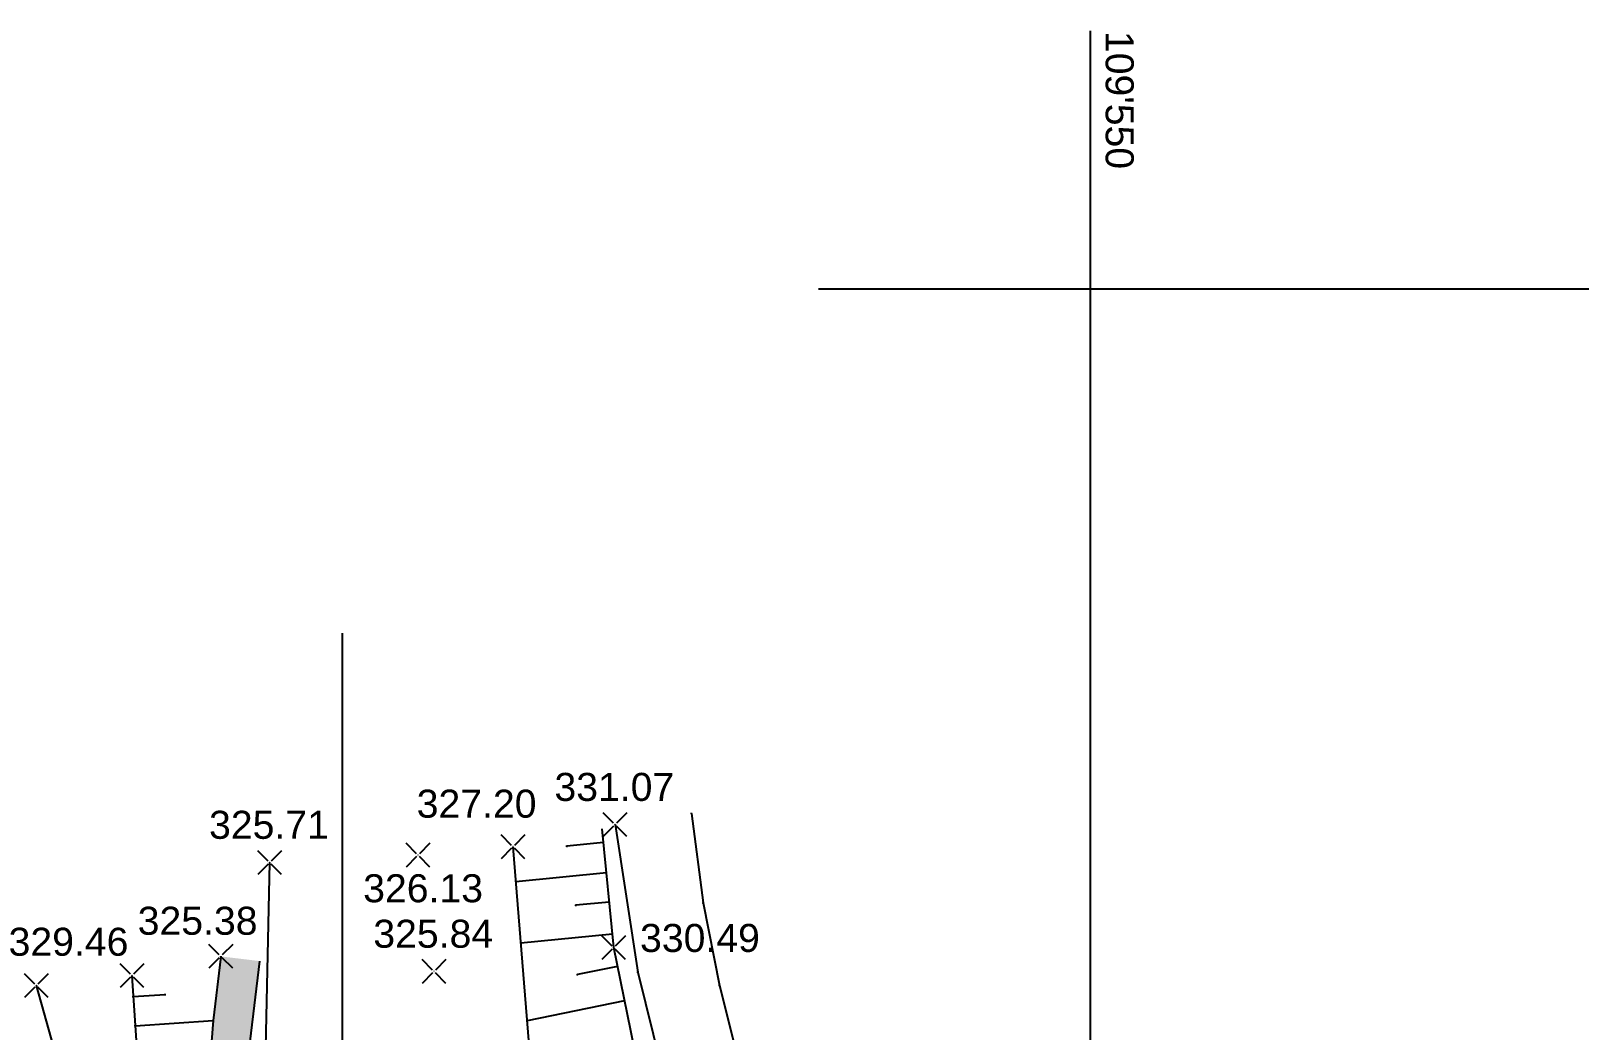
# Model space of a CAD drawing. Extents: x 109417 to 110207, y -57085 to -56659.
# Drawn here: x 109631.1 to 109734.6, y -56726.3 to -56659.5 of the extents above; entities that cross this region are included whole.
import ezdxf
from ezdxf.enums import TextEntityAlignment as Align

# ---------------------------------------------------------------- set-up
doc = ezdxf.new("R2010")
doc.units = 0
doc.header["$MEASUREMENT"] = 0
for name, color, linetype in [('colore lago', 131, 'Continuous'), ('Contorno lago', 150, 'Continuous'), ('Coordinate', 2, 'Continuous'), ('LIN018CO', 6, 'Continuous'), ('LIN035CO', 1, 'Continuous'), ('Scarpate', 2, 'Continuous'), ('TALUS', 7, 'Continuous'), ('TEXT035', 1, 'Continuous'), ('Voirie', 7, 'Continuous')]:
    doc.layers.add(name, color=color, linetype=linetype)
doc.styles.add('ARIAL', font='arial.ttf')

# ---------------------------------------------------------------- blocks, each defined once
blk = doc.blocks.new('INVISIBLE')
at = {"color": 0}
for p, q in [((-0.04, 0), (0.04, 0)), ((0, -0.04), (0, 0.04))]:
    blk.add_line(p, q, dxfattribs=at)
at = {"flags": 1}
for tag, p in [('POINTNUMBER', (0, 0)), ('COMMENT', (0, -1.25))]:
    blk.add_attdef(tag, p, '', height=1, dxfattribs=at)
blk = doc.blocks.new('quote')
at = {"layer": 'LIN018CO'}
for p, q in [((0.001, 0.001), (-0.001, -0.001)), ((0.001, -0.001), (-0.001, 0.001))]:
    blk.add_line(p, q, dxfattribs=at)
at = {"layer": 'LIN035CO'}
for p, q in [((-0.013, 0.013), (-0.106, 0.106)), ((0.106, 0.106), (0.013, 0.013)), ((-0.013, -0.013), (-0.106, -0.106)), ((0.106, -0.106), (0.013, -0.013))]:
    blk.add_line(p, q, dxfattribs=at)
at = {"layer": 'TEXT035', "style": 'ARIAL'}
blk.add_attdef('VALORE', text='', height=0.25, dxfattribs=at).set_placement((0, 0.33), align=Align.CENTER)

msp = doc.modelspace()

# ---------------------------------------------------------------- hatches: boundary and pattern name
at = {"layer": 'colore lago', "linetype": 'Continuous', "lineweight": 0}
msp.add_hatch(color=256, dxfattribs=at).paths.add_polyline_path([(109646.391, -56721.691), (109643.77, -56721.375), (109643.253, -56725.663), (109642.552, -56734.662), (109643.941, -56746.778), (109646.728, -56755.941), (109647.272, -56761.639), (109649.178, -56768.857), (109651.243, -56776.393), (109652.296, -56781.887), (109652.79, -56783.231), (109653.892, -56782.98), (109652.362, -56776.542), (109650.414, -56767.985), (109648.9, -56761.484), (109648.652, -56755.356), (109645.865, -56746.193), (109644.071, -56734.545), (109644.845, -56728.334), (109645.741, -56727.075)])

# ---------------------------------------------------------------- linework, layer by layer
at = {"layer": 'Contorno lago', "linetype": 'Continuous', "elevation": 322.711, "flags": 128}
msp.add_lwpolyline([(109643.77, -56721.375), (109643.253, -56725.663), (109642.552, -56734.662), (109643.941, -56746.778), (109646.728, -56755.941), (109647.272, -56761.639), (109649.178, -56768.857), (109651.243, -56776.393), (109652.296, -56781.887), (109652.79, -56783.231), (109653.892, -56782.98), (109652.362, -56776.542), (109650.414, -56767.985), (109648.9, -56761.484), (109648.652, -56755.356), (109645.865, -56746.193), (109644.071, -56734.545), (109644.845, -56728.334), (109645.741, -56727.075), (109646.391, -56721.691)], dxfattribs=at)
at = {"layer": 'Coordinate'}
for p, q in [((109701.885, -56659.48), (109701.885, -56819.784)), ((109856.55, -56676.75), (109683.724, -56676.75)), ((109651.885, -56699.754), (109651.885, -57064.686))]:
    msp.add_line(p, q, dxfattribs=at)
at = {"layer": 'Scarpate', "linetype": 'Continuous'}
for p, q in [((109670.041, -56720.79, 330.495), (109669.264, -56712.839, 331.058)), ((109669.354, -56713.758, 330.993), (109666.916, -56713.997, 330.993)), ((109664.522, -56729.042, 326.333), (109663.307, -56714.046, 327.199)), ((109669.552, -56715.788, 330.849), (109663.496, -56716.379, 327.064)), ((109669.743, -56717.738, 330.711), (109667.509, -56717.956, 330.711)), ((109669.953, -56719.889, 330.559), (109663.829, -56720.488, 326.827)), ((109671.739, -56729.101, 330.13), (109670.041, -56720.79, 330.495)), ((109670.298, -56722.046, 330.44), (109667.609, -56722.596, 330.44)), ((109637.827, -56722.666, 329.462), (109638.684, -56735.284, 329.069)), ((109637.922, -56724.068, 329.418), (109640.055, -56723.923, 329.418)), ((109670.768, -56724.345, 330.339), (109664.25, -56725.677, 326.527)), ((109638.054, -56726.008, 329.358), (109643.254, -56725.655, 325.103))]:
    msp.add_line(p, q, dxfattribs=at)
at = {"layer": 'TALUS', "linetype": 'Continuous'}
msp.add_line((109647.036, -56715.099, 325.708), (109646.764, -56727.478, 325.331), dxfattribs=at)
at = {"layer": 'Voirie', "linetype": 'Continuous'}
for p, q in [((109675.246, -56711.807, 331.001), (109676.014, -56717.803, 330.576)), ((109670.128, -56712.564, 331.073), (109671.65, -56722.426, 330.501)), ((109676.014, -56717.803, 330.576), (109677.103, -56723.313, 330.247)), ((109671.65, -56722.426, 330.501), (109674.374, -56733.375, 329.841)), ((109635.594, -56737.957, 329.362), (109631.444, -56723.327, 330.178)), ((109677.103, -56723.313, 330.247), (109678.623, -56729.289, 329.914))]:
    msp.add_line(p, q, dxfattribs=at)

# ---------------------------------------------------------------- block references
ref = msp.add_blockref('quote', (109670.128, -56712.564, 331.073), dxfattribs=dict(xscale=7.500000000000001, yscale=7.500000000000001, zscale=7.500000000000001, rotation=6.832412538883198e-07))
ref.add_attrib('VALORE', '331.07', dxfattribs={"layer": 'TEXT035', "height": 1.875, "rotation": 0, "style": 'ARIAL'}).set_placement((109670.082, -56710.977, 331.073), align=Align.CENTER)
ref = msp.add_blockref('quote', (109663.307, -56714.046, 327.199), dxfattribs=dict(xscale=7.500000000000001, yscale=7.500000000000001, zscale=7.500000000000001, rotation=6.832412538883198e-07))
ref.add_attrib('VALORE', '327.20', dxfattribs={"layer": 'TEXT035', "height": 1.875, "rotation": 0, "style": 'ARIAL'}).set_placement((109660.873, -56712.098, 327.199), align=Align.CENTER)
ref = msp.add_blockref('quote', (109647.036, -56715.099, 325.708), dxfattribs=dict(xscale=7.500000000000001, yscale=7.500000000000001, zscale=7.500000000000001, rotation=6.832412538883198e-07))
ref.add_attrib('VALORE', '325.71', dxfattribs={"layer": 'TEXT035', "height": 1.875, "rotation": 0, "style": 'ARIAL'}).set_placement((109646.99, -56713.511, 325.708), align=Align.CENTER)
ref = msp.add_blockref('quote', (109656.955, -56714.603, 326.135), dxfattribs=dict(xscale=7.500000000000001, yscale=7.500000000000001, zscale=7.500000000000001, rotation=6.832412538883198e-07))
ref.add_attrib('VALORE', '326.13', dxfattribs={"layer": 'TEXT035', "height": 1.875, "rotation": 0, "style": 'ARIAL'}).set_placement((109657.295, -56717.756, 326.135), align=Align.CENTER)
ref = msp.add_blockref('quote', (109643.77, -56721.375, 325.384), dxfattribs=dict(xscale=7.500000000000001, yscale=7.500000000000001, zscale=7.500000000000001, rotation=6.832412538883198e-07))
ref.add_attrib('VALORE', '325.38', dxfattribs={"layer": 'TEXT035', "height": 1.875, "rotation": 0, "style": 'ARIAL'}).set_placement((109642.221, -56719.928, 325.384), align=Align.CENTER)
ref = msp.add_blockref('quote', (109658.019, -56722.384, 325.84), dxfattribs=dict(xscale=7.500000000000001, yscale=7.500000000000001, zscale=7.500000000000001, rotation=6.832412538883198e-07))
ref.add_attrib('VALORE', '325.84', dxfattribs={"layer": 'TEXT035', "height": 1.875, "rotation": 0, "style": 'ARIAL'}).set_placement((109657.973, -56720.796, 325.84), align=Align.CENTER)
ref = msp.add_blockref('quote', (109637.827, -56722.666, 329.462), dxfattribs=dict(xscale=7.500000000000001, yscale=7.500000000000001, zscale=7.500000000000001, rotation=6.832412538883198e-07))
ref.add_attrib('VALORE', '329.46', dxfattribs={"layer": 'TEXT035', "height": 1.875, "rotation": 0, "style": 'ARIAL'}).set_placement((109633.589, -56721.332, 329.462), align=Align.CENTER)
ref = msp.add_blockref('quote', (109670.041, -56720.79, 330.495), dxfattribs=dict(xscale=7.500000000000001, yscale=7.500000000000001, zscale=7.500000000000001, rotation=6.832412538883198e-07))
ref.add_attrib('VALORE', '330.49', dxfattribs={"layer": 'TEXT035', "height": 1.875, "rotation": 0, "style": 'ARIAL'}).set_placement((109675.806, -56721.079, 330.495), align=Align.CENTER)
ref = msp.add_blockref('quote', (109631.444, -56723.327, 330.178), dxfattribs=dict(xscale=7.500000000000001, yscale=7.500000000000001, zscale=7.500000000000001, rotation=6.832412538883198e-07))
ref.add_attrib('VALORE', '330.18', dxfattribs={"layer": 'TEXT035', "height": 1.875, "rotation": 0, "style": 'ARIAL'}).set_placement((109625.867, -56723.86, 330.178), align=Align.CENTER)
at = {"layer": 'Scarpate', "linetype": 'Continuous'}
for p in [(109666.916, -56713.997, 330.993), (109667.509, -56717.956, 330.711), (109667.609, -56722.596, 330.44), (109637.922, -56724.068, 329.418), (109640.055, -56723.923, 329.418), (109638.054, -56726.008, 329.358)]:
    msp.add_blockref('INVISIBLE', p, dxfattribs=at)
at = {"layer": 'Voirie'}
for p in [(109675.246, -56711.807, 331.001), (109676.014, -56717.803, 330.576), (109671.65, -56722.426, 330.501), (109677.103, -56723.313, 330.247)]:
    msp.add_blockref('INVISIBLE', p, dxfattribs=at)

# ---------------------------------------------------------------- texts
at = {"layer": 'Coordinate', "color": 1, "linetype": 'Continuous', "lineweight": 0, "style": 'ARIAL'}
msp.add_text("109'550", height=1.875, rotation=270, dxfattribs=at).set_placement((109702.93, -56659.48))

doc.saveas('drawing.dxf')
